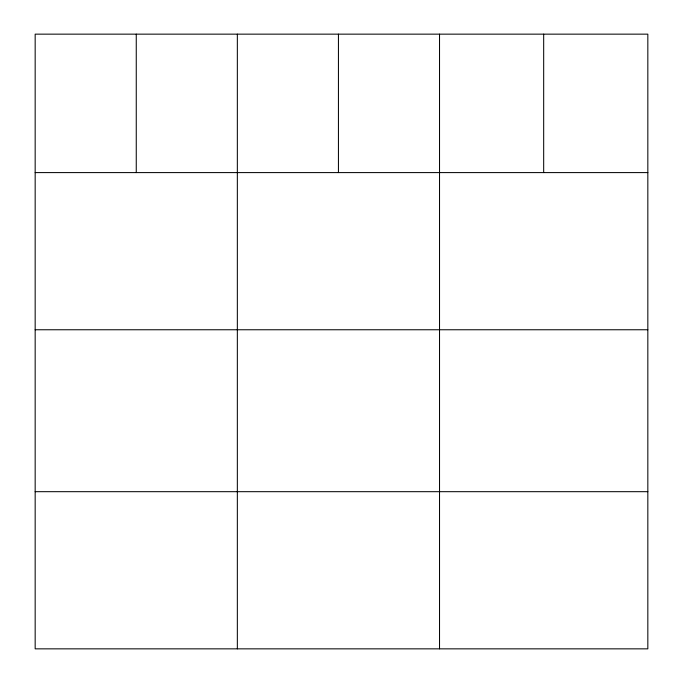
<?xml version="1.0" encoding="UTF-8"?>
<svg xmlns="http://www.w3.org/2000/svg" width="683" height="683" viewBox="0 0 683 683"><rect width="100%" height="100%" fill="white"/><g stroke="black" fill="none" stroke-linecap="round" stroke-linejoin="round"><path stroke-width="1.02" d="M647.834 172.594L647.834 648.85L35.166 648.85L35.166 34.15L647.834 34.15L647.834 172.594L35.166 172.594M35.166 329.761L647.834 329.761M35.166 491.683L647.834 491.683M543.677 34.15L543.677 172.594M439.528 34.15L439.528 648.85M338.435 34.15L338.435 172.594M237.343 34.15L237.343 648.85M136.258 34.15L136.258 172.594"/></g></svg>
